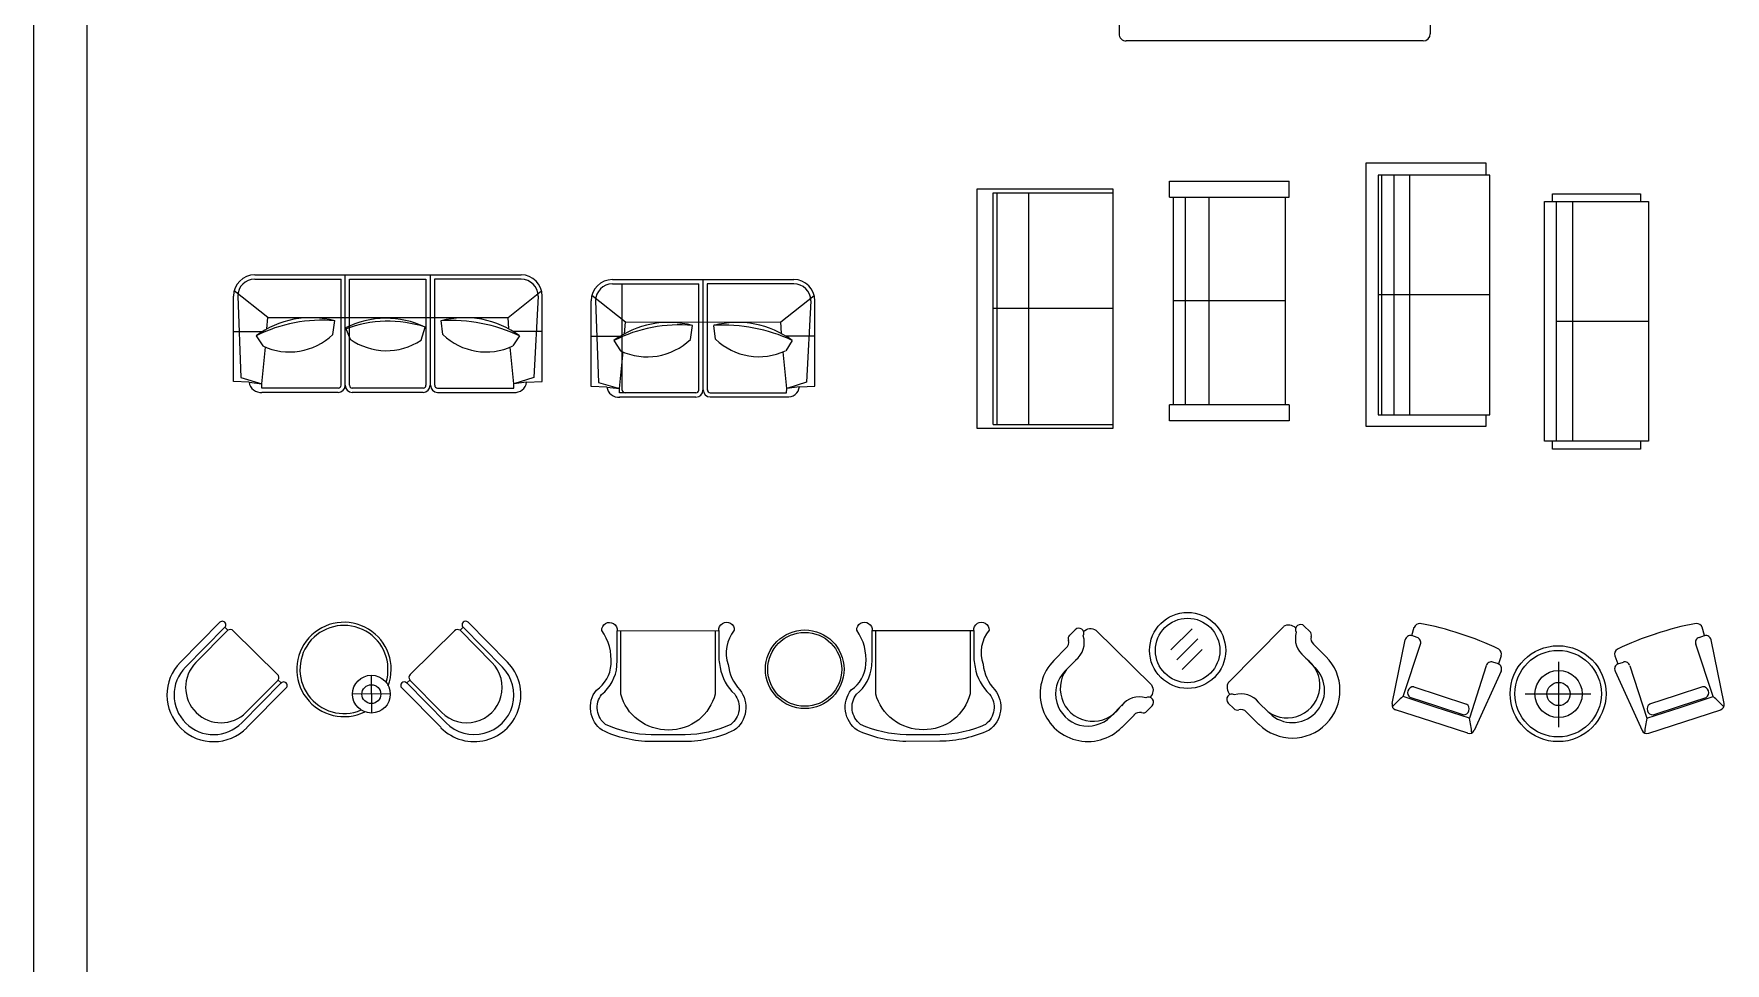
# Model space of a CAD drawing. Header units: inches. Extents: x 3.5 to 46, y 8.9 to 33.7.
# Drawn here: x 25 to 35.75, y 14.8 to 20.71 of the extents above; entities that cross this region are included whole.
import ezdxf

# ---------------------------------------------------------------- set-up
doc = ezdxf.new("R2010")
doc.units = ezdxf.units.IN
doc.header["$MEASUREMENT"] = 0
for name, color, linetype in [('02', 2, 'Continuous'), ('1', 1, 'Continuous'), ('kadrbm', 4, 'Continuous')]:
    doc.layers.add(name, color=color, linetype=linetype)

# ---------------------------------------------------------------- blocks, each defined once
blk = doc.blocks.new('kadrbm')
at = {"layer": 'kadrbm', "color": 4}
blk.add_lwpolyline([(0, 0), (0, 24.797), (21, 24.797), (21, 0), (0, 0)], close=True, dxfattribs=at)
blk.add_lwpolyline([(20.663, 0.326), (20.663, 24.46), (0.337, 24.46), (0.337, 0.326), (20.663, 0.326)], dxfattribs=at)

msp = doc.modelspace()

# ---------------------------------------------------------------- linework, layer by layer
at = {"layer": '02'}
for p, q in [((33.47, 19.887, 1.92), (34.232, 19.887, 1.92)), ((33.47, 18.21, 1.92), (33.47, 19.887, 1.92)), ((34.257, 19.81, 1.92), (33.546, 19.81, 1.92)), ((33.546, 19.81, 1.92), (33.546, 18.286, 1.92)), ((33.571, 18.286, 1.92), (33.571, 19.81, 1.92)), ((33.648, 18.286, 1.92), (33.648, 19.81, 1.92)), ((33.749, 18.286, 1.92), (33.749, 19.81, 1.92)), ((34.232, 19.887, 1.92), (34.232, 19.81, 1.92)), ((34.257, 18.286, 1.92), (34.257, 19.81, 1.92)), ((30.996, 19.723, 1.92), (31.86, 19.723, 1.92)), ((30.996, 18.199, 1.92), (30.996, 19.723, 1.92)), ((31.098, 19.697, 1.92), (31.86, 19.697, 1.92)), ((31.098, 18.224, 1.92), (31.098, 19.697, 1.92)), ((31.123, 18.224, 1.92), (31.123, 19.697, 1.92)), ((31.326, 18.224, 1.92), (31.326, 19.697, 1.92)), ((31.86, 19.723, 1.92), (31.86, 18.199, 1.92)), ((32.219, 19.67, 1.92), (32.219, 19.772, 1.92)), ((32.219, 19.772, 1.92), (32.981, 19.772, 1.92)), ((32.981, 19.67, 1.92), (32.981, 19.772, 1.92)), ((34.655, 19.691, 1.92), (35.214, 19.691, 1.92)), ((34.655, 19.641, 1.92), (34.655, 19.691, 1.92)), ((35.214, 19.691, 1.92), (35.214, 19.641, 1.92)), ((32.219, 19.67, 1.92), (32.981, 19.67, 1.92)), ((32.245, 18.349, 1.92), (32.245, 19.67, 1.92)), ((32.321, 18.349, 1.92), (32.321, 19.67, 1.92)), ((32.473, 18.349, 1.92), (32.473, 19.67, 1.92)), ((32.956, 19.67, 1.92), (32.956, 18.349, 1.92)), ((34.604, 19.641, 1.92), (35.265, 19.641, 1.92)), ((34.604, 18.117, 1.92), (34.604, 19.641, 1.92)), ((34.68, 18.117, 1.92), (34.68, 19.641, 1.92)), ((34.782, 19.641, 1.92), (34.782, 18.117, 1.92)), ((35.265, 19.641, 1.92), (35.265, 18.117, 1.92)), ((26.402, 19.175), (28.096, 19.175)), ((26.402, 19.148), (26.951, 19.148)), ((26.951, 18.473), (26.951, 19.148)), ((26.978, 18.473), (26.978, 19.175)), ((27.005, 18.473), (27.005, 19.148)), ((27.005, 19.148), (27.491, 19.148)), ((27.491, 19.148), (27.491, 18.473)), ((27.518, 19.175), (27.518, 18.473)), ((28.096, 19.148), (27.545, 19.148)), ((27.545, 19.148), (27.545, 18.473)), ((26.267, 18.497), (26.267, 19.04)), ((26.485, 18.905), (26.271, 19.074)), ((26.294, 19.04), (26.314, 18.522)), ((28.013, 18.905), (28.227, 19.074)), ((28.204, 19.04), (28.177, 18.522)), ((28.231, 18.497), (28.231, 19.04)), ((28.76, 18.875), (28.546, 19.043)), ((28.677, 19.145), (29.83, 19.146)), ((28.677, 19.118), (29.227, 19.118)), ((28.74, 18.443), (28.74, 19.118)), ((29.227, 18.442), (29.227, 19.118)), ((29.254, 19.144), (29.253, 19.145)), ((29.254, 18.442), (29.254, 19.144)), ((29.28, 19.119), (29.28, 18.443)), ((29.83, 19.119), (29.28, 19.119)), ((29.747, 18.876), (29.961, 19.044)), ((34.257, 19.048, 1.92), (33.546, 19.048, 1.92)), ((26.978, 18.98), (26.978, 18.98)), ((27.52, 18.98), (27.518, 18.98)), ((28.542, 18.466), (28.542, 19.01)), ((28.569, 19.01), (28.589, 18.491)), ((29.254, 18.95), (29.253, 18.95)), ((29.938, 19.011), (29.911, 18.492)), ((29.965, 18.467), (29.965, 19.011)), ((31.86, 18.961, 1.92), (31.098, 18.961, 1.92)), ((32.956, 19.01, 1.92), (32.245, 19.01, 1.92)), ((26.479, 18.832), (26.485, 18.905)), ((26.485, 18.905), (28.013, 18.905)), ((26.899, 18.796), (26.911, 18.884)), ((26.979, 18.838), (27.009, 18.767)), ((27.46, 18.759), (27.487, 18.843)), ((27.599, 18.796), (27.587, 18.884)), ((28.018, 18.832), (28.013, 18.905)), ((28.754, 18.801), (28.76, 18.875)), ((28.76, 18.875), (29.747, 18.876)), ((29.174, 18.765), (29.186, 18.853)), ((29.254, 18.874), (29.253, 18.875)), ((29.333, 18.766), (29.322, 18.854)), ((29.753, 18.802), (29.747, 18.876)), ((35.265, 18.879, 1.92), (34.68, 18.879, 1.92)), ((26.267, 18.815), (26.452, 18.815)), ((26.411, 18.788), (26.454, 18.723)), ((26.978, 18.8), (26.978, 18.8)), ((27.52, 18.8), (27.518, 18.8)), ((28.086, 18.788), (28.044, 18.723)), ((28.231, 18.815), (28.046, 18.815)), ((28.542, 18.785), (28.727, 18.785)), ((28.686, 18.757), (28.729, 18.692)), ((29.821, 18.758), (29.779, 18.693)), ((29.965, 18.786), (29.781, 18.786)), ((26.447, 18.483), (26.47, 18.715)), ((28.051, 18.483), (28.027, 18.715)), ((28.722, 18.452), (28.745, 18.685)), ((29.786, 18.453), (29.762, 18.686)), ((26.314, 18.522), (26.447, 18.483)), ((28.177, 18.522), (28.051, 18.483)), ((26.367, 18.493), (26.267, 18.497)), ((26.367, 18.493), (26.447, 18.483)), ((26.448, 18.455), (26.447, 18.483)), ((26.933, 18.455), (26.448, 18.455)), ((26.933, 18.428), (26.448, 18.428)), ((27.473, 18.455), (27.023, 18.455)), ((27.473, 18.428), (27.023, 18.428)), ((27.565, 18.455), (28.05, 18.455)), ((27.565, 18.428), (28.05, 18.428)), ((28.05, 18.455), (28.051, 18.483)), ((28.131, 18.493), (28.051, 18.483)), ((28.131, 18.493), (28.231, 18.497)), ((28.642, 18.462), (28.542, 18.466)), ((28.589, 18.491), (28.722, 18.452)), ((28.642, 18.462), (28.722, 18.452)), ((28.723, 18.425), (28.722, 18.452)), ((29.208, 18.425), (28.723, 18.425)), ((29.208, 18.398), (28.723, 18.398)), ((29.299, 18.426), (29.784, 18.426)), ((29.299, 18.399), (29.784, 18.399)), ((29.784, 18.426), (29.786, 18.453)), ((29.911, 18.492), (29.786, 18.453)), ((29.866, 18.463), (29.786, 18.453)), ((29.866, 18.463), (29.965, 18.467)), ((32.219, 18.248, 1.92), (32.219, 18.349, 1.92)), ((32.981, 18.349, 1.92), (32.219, 18.349, 1.92)), ((32.981, 18.349, 1.92), (32.981, 18.248, 1.92)), ((33.546, 18.286, 1.92), (34.257, 18.286, 1.92)), ((34.232, 18.286, 1.92), (34.232, 18.21, 1.92)), ((31.86, 18.199, 1.92), (30.996, 18.199, 1.92)), ((31.098, 18.224, 1.92), (31.86, 18.224, 1.92)), ((32.981, 18.248, 1.92), (32.219, 18.248, 1.92)), ((34.232, 18.21, 1.92), (33.47, 18.21, 1.92)), ((35.265, 18.117, 1.92), (34.604, 18.117, 1.92)), ((34.655, 18.066, 1.92), (34.655, 18.117, 1.92)), ((35.214, 18.117, 1.92), (35.214, 18.066, 1.92)), ((35.214, 18.066, 1.92), (34.655, 18.066, 1.92)), ((26.18, 16.966), (25.93, 16.713)), ((26.212, 16.934), (25.962, 16.681)), ((26.231, 16.915), (26.028, 16.71)), ((26.212, 16.934), (26.231, 16.915)), ((26.548, 16.634), (26.266, 16.912)), ((27.391, 16.634), (27.673, 16.912)), ((27.727, 16.934), (27.708, 16.915)), ((27.708, 16.915), (27.911, 16.71)), ((27.727, 16.934), (27.977, 16.681)), ((27.759, 16.966), (28.009, 16.713)), ((31.619, 16.919), (31.585, 16.884)), ((32.229, 16.791), (32.363, 16.925)), ((32.596, 16.585), (32.944, 16.938)), ((33.077, 16.942), (33.112, 16.908)), ((33.76, 16.881), (33.775, 16.934)), ((35.622, 16.881), (35.607, 16.934)), ((31.562, 16.803), (31.484, 16.724)), ((32.267, 16.728), (32.4, 16.861)), ((32.3, 16.665), (32.427, 16.792)), ((33.136, 16.827), (33.214, 16.749)), ((33.635, 16.449), (33.719, 16.855)), ((33.705, 16.494), (33.816, 16.827)), ((33.795, 16.87), (33.76, 16.881)), ((35.678, 16.494), (35.566, 16.827)), ((35.588, 16.87), (35.622, 16.881)), ((35.747, 16.449), (35.664, 16.855)), ((31.632, 16.733), (31.554, 16.655)), ((33.067, 16.757), (33.145, 16.679)), ((34.234, 16.69), (34.128, 16.356)), ((34.311, 16.701), (34.277, 16.712)), ((34.33, 16.752), (34.311, 16.701)), ((34.694, 16.715), (34.694, 16.299)), ((35.052, 16.752), (35.071, 16.701)), ((35.071, 16.701), (35.106, 16.712)), ((35.148, 16.69), (35.255, 16.356)), ((26.57, 16.58), (26.321, 16.327)), ((26.551, 16.599), (26.348, 16.394)), ((26.57, 16.58), (26.551, 16.599)), ((27.143, 16.629), (27.144, 16.389)), ((27.369, 16.58), (27.388, 16.599)), ((27.369, 16.58), (27.619, 16.327)), ((27.388, 16.599), (27.591, 16.394)), ((34.329, 16.656), (34.157, 16.278)), ((35.053, 16.656), (35.226, 16.278)), ((26.603, 16.549), (26.353, 16.296)), ((27.263, 16.51), (27.024, 16.508)), ((27.337, 16.549), (27.587, 16.296)), ((32.778, 16.465), (32.857, 16.387)), ((33.916, 16.424), (33.705, 16.494)), ((33.919, 16.433), (33.75, 16.488)), ((33.773, 16.556), (34.109, 16.446)), ((34.482, 16.51), (34.899, 16.51)), ((35.441, 16.501), (35.273, 16.446)), ((35.61, 16.556), (35.441, 16.501)), ((35.464, 16.433), (35.632, 16.488)), ((35.467, 16.424), (35.678, 16.494)), ((31.924, 16.445), (31.846, 16.367)), ((31.994, 16.376), (31.916, 16.298)), ((32.109, 16.435), (32.075, 16.4)), ((32.593, 16.452), (32.628, 16.418)), ((32.709, 16.395), (32.788, 16.317)), ((33.887, 16.335), (33.658, 16.41)), ((34.128, 16.356), (33.916, 16.424)), ((34.087, 16.378), (33.919, 16.433)), ((35.255, 16.356), (35.467, 16.424)), ((35.295, 16.378), (35.464, 16.433)), ((35.496, 16.335), (35.725, 16.41)), ((34.116, 16.26), (33.887, 16.335)), ((35.267, 16.26), (35.496, 16.335))]:
    msp.add_line(p, q, dxfattribs=at)
for points in [[(29.354, 16.913, -1.063474), (29.452, 16.915, 0.263984), (29.413, 16.698, 0.16326), (29.487, 16.536, -0.428242), (29.451, 16.279, -0.10714), (29.139, 16.207), (28.923, 16.207, -0.10714), (28.612, 16.279, -0.428242), (28.575, 16.535, 0.237282), (28.668, 16.698, 0.177013), (28.609, 16.914, -1.063474), (28.707, 16.912)], [(30.975, 16.914, -1.063474), (31.073, 16.916, 0.263984), (31.034, 16.699, 0.16326), (31.108, 16.537, -0.428242), (31.072, 16.28, -0.10714), (30.76, 16.209), (30.544, 16.208, -0.10714), (30.233, 16.28, -0.428242), (30.196, 16.536, 0.237282), (30.289, 16.699, 0.177013), (30.231, 16.915, -1.063474), (30.329, 16.913)]]:
    msp.add_lwpolyline(points, format="xyb", close=True, dxfattribs=at)
for points in [[(29.354, 16.913), (29.354, 16.727, 0.019515), (29.362, 16.679, 0.167194), (29.455, 16.508, -0.416735), (29.429, 16.316, -0.105594), (29.139, 16.25), (28.924, 16.25, -0.105594), (28.634, 16.316, -0.416735), (28.608, 16.507, 0.203317), (28.706, 16.689), (28.708, 16.726), (28.707, 16.912)], [(29.331, 16.913), (29.331, 16.509, -0.149782), (29.226, 16.346, -0.334384), (28.84, 16.345, -0.165503), (28.731, 16.508), (28.731, 16.912)], [(30.975, 16.914), (30.976, 16.728, 0.019515), (30.983, 16.68, 0.167194), (31.076, 16.509, -0.416735), (31.05, 16.317, -0.105594), (30.76, 16.251), (30.545, 16.251, -0.105594), (30.255, 16.317, -0.416735), (30.229, 16.508, 0.203317), (30.327, 16.69), (30.329, 16.727), (30.329, 16.913)], [(30.952, 16.914), (30.952, 16.51, -0.149782), (30.847, 16.347, -0.334384), (30.461, 16.347, -0.165503), (30.352, 16.509), (30.352, 16.913)], [(31.674, 16.907, -0.35851), (31.752, 16.916), (32.105, 16.568, -0.35851), (32.096, 16.489)]]:
    msp.add_lwpolyline(points, format="xyb", dxfattribs=at)
for centre, radius in [((32.335, 16.787), 0.242), ((29.9, 16.667), 0.25), ((29.9, 16.667), 0.235), ((32.335, 16.787), 0.205), ((34.691, 16.512), 0.305), ((34.691, 16.512), 0.275), ((27.144, 16.509), 0.12), ((27.144, 16.509), 0.06), ((34.694, 16.51), 0.15), ((34.694, 16.51), 0.0737)]:
    msp.add_circle(centre, radius, dxfattribs=at)
for centre, radius, start, end in [((26.402, 19.04), 0.135, 90, 180), ((26.402, 19.04), 0.108, 90, 180), ((28.096, 19.04), 0.135, 0, 90), ((28.096, 19.04), 0.108, 0, 90), ((28.677, 19.01), 0.135, 90, 180), ((28.677, 19.01), 0.108, 90, 180), ((29.83, 19.011), 0.135, 0, 90), ((29.83, 19.011), 0.108, 0, 90), ((26.76, 18.322), 0.581, 74.928, 126.7929), ((26.826, 17.977), 0.91, 84.6406, 117.0804), ((27.251, 18.104), 0.776, 72.2742, 110.5658), ((27.581, 17.037), 1.892, 108.5655, 108.5801), ((27.238, 18.318), 0.581, 64.6302, 116.4951), ((27.581, 17.037), 1.892, 91.8503, 91.8916), ((27.581, 17.037), 1.87, 91.8726, 91.9144), ((27.738, 18.322), 0.581, 53.2071, 105.072), ((27.646, 17.839), 1.046, 65.0725, 93.2065), ((29.035, 18.292), 0.581, 74.928, 126.7929), ((29.101, 17.947), 0.91, 84.6406, 117.0804), ((29.316, 17.007), 1.892, 91.8503, 91.8916), ((29.316, 17.007), 1.87, 91.8726, 91.9144), ((29.473, 18.292), 0.581, 53.2071, 105.072), ((29.38, 17.81), 1.046, 65.0725, 93.2065), ((26.623, 19.083), 0.398, 244.7866, 313.8058), ((27.581, 17.037), 1.87, 108.7972, 108.812), ((27.24, 19.091), 0.398, 234.4888, 303.508), ((27.874, 19.083), 0.398, 226.1942, 295.2134), ((28.898, 19.052), 0.398, 244.7866, 313.8058), ((29.609, 19.053), 0.398, 226.1942, 295.2134), ((27.581, 17.037), 1.6, 92.1888, 92.2376), ((27.581, 17.037), 1.51, 92.3193, 92.3711), ((29.316, 17.007), 1.6, 92.1888, 92.2376), ((29.316, 17.007), 1.51, 92.3193, 92.3711), ((26.44, 18.501), 0.0734, 186.4251, 276.5821), ((26.933, 18.473), 0.045, 270, 0), ((26.933, 18.473), 0.018, 270, 0), ((27.023, 18.473), 0.045, 180, 270), ((27.023, 18.473), 0.018, 180, 270), ((27.473, 18.473), 0.045, 270, 0), ((27.473, 18.473), 0.018, 270, 0), ((27.565, 18.473), 0.045, 180, 270), ((27.565, 18.473), 0.018, 180, 270), ((28.058, 18.501), 0.0734, 263.4179, 353.5749), ((28.715, 18.471), 0.0734, 186.4251, 276.5821), ((28.758, 18.443), 0.018, 180, 270), ((29.208, 18.443), 0.045, 270, 0), ((29.208, 18.443), 0.018, 270, 0), ((29.299, 18.444), 0.045, 180, 270), ((29.299, 18.444), 0.018, 180, 270), ((29.793, 18.472), 0.0734, 263.4179, 353.5749), ((26.196, 16.95), 0.0225, 315.3504, 135.3504), ((26.247, 16.893), 0.027, 45.3504, 125.7563), ((26.97, 16.666), 0.3, 339.7253, 296.1909), ((26.97, 16.666), 0.28, 342.7971, 292.9995), ((27.692, 16.892), 0.0279, 55.7996, 133.8884), ((27.743, 16.95), 0.0225, 44.6496, 224.6496), ((31.643, 16.896), 0.0328, 330.6802, 135.3464), ((32.978, 16.886), 0.0624, 44.39, 123.2831), ((33.163, 16.862), 0.143, 163.5023, 232.9289), ((33.054, 16.919), 0.0328, 45.3464, 210.0126), ((33.089, 16.885), 0.0328, 342.9327, 45.3464), ((33.808, 16.924), 0.0338, 80.9582, 164.1525), ((33.589, 15.552), 1.423, 70.3095, 80.9582), ((33.665, 15.528), 1.423, 62.8528, 73.5015), ((35.718, 15.528), 1.423, 106.4985, 117.1472), ((35.793, 15.552), 1.423, 99.0418, 109.6905), ((35.575, 16.924), 0.0338, 15.8475, 99.0418), ((31.535, 16.838), 0.0443, 307.7639, 17.7601), ((31.608, 16.861), 0.0328, 135.3464, 197.7601), ((31.535, 16.838), 0.143, 307.7639, 17.1904), ((33.163, 16.862), 0.0443, 162.9327, 232.9289), ((33.752, 16.848), 0.0337, 75.6715, 168.3751), ((33.784, 16.838), 0.0337, 341.5053, 71.9055), ((34.298, 16.764), 0.0338, 339.6585, 62.8528), ((35.084, 16.764), 0.0338, 117.1472, 200.3415), ((35.598, 16.838), 0.0337, 108.0945, 198.4947), ((35.631, 16.848), 0.0337, 11.6249, 104.3285), ((26.141, 16.504), 0.297, 135.3504, 315.3504), ((26.141, 16.504), 0.252, 135.3504, 315.3504), ((26.188, 16.552), 0.225, 135.3504, 315.3504), ((27.798, 16.504), 0.297, 224.6496, 44.6496), ((27.751, 16.552), 0.225, 224.6496, 44.6496), ((27.798, 16.504), 0.252, 224.6496, 44.6496), ((31.7, 16.511), 0.303, 135.3464, 315.3464), ((33.001, 16.533), 0.303, 225.3464, 45.3464), ((32.968, 16.566), 0.208, 234.3998, 55.0239), ((33.001, 16.533), 0.205, 225.3464, 45.3464), ((34.266, 16.68), 0.0337, 71.9055, 162.3057), ((34.298, 16.67), 0.0337, 335.436, 68.1396), ((35.084, 16.67), 0.0337, 111.8604, 204.564), ((35.116, 16.68), 0.0337, 17.6943, 108.0945), ((26.528, 16.615), 0.0279, 326.5005, 44.5892), ((26.587, 16.564), 0.0225, 315.3504, 135.3504), ((27.353, 16.564), 0.0225, 44.6496, 224.6496), ((27.411, 16.615), 0.0279, 135.4108, 213.4995), ((31.7, 16.511), 0.205, 135.3464, 315.3464), ((31.733, 16.544), 0.208, 144.3998, 325.0239), ((29.243, 15.277), 2.685, 30.6548, 30.7615), ((32.648, 16.552), 0.0624, 147.4097, 226.3028), ((32.029, 16.349), 0.143, 73.5023, 142.9289), ((32.086, 16.458), 0.0328, 315.3464, 120.0126), ((32.616, 16.476), 0.0328, 60.6802, 225.3464), ((32.674, 16.368), 0.143, 37.7639, 107.1904), ((35.624, 14.487), 2.778, 133.7181, 135.6702), ((33.771, 16.519), 0.0372, 87.0021, 236.809), ((35.612, 16.519), 0.0372, 303.191, 92.9979), ((33.758, 14.487), 2.778, 44.3298, 46.2819), ((29.243, 15.277), 2.849, 22.9015, 22.9379), ((32.029, 16.349), 0.0443, 72.9327, 142.9289), ((32.052, 16.423), 0.0328, 252.9327, 315.3464), ((32.651, 16.441), 0.0328, 225.3464, 287.7601), ((32.674, 16.368), 0.0443, 37.7639, 107.7601), ((33.668, 16.442), 0.0337, 168.3751, 251.9055), ((34.089, 16.415), 0.0372, 267.0021, 56.809), ((31.393, 15.869), 2.778, 8.1408, 10.0929), ((37.99, 15.869), 2.778, 169.9071, 171.8592), ((35.294, 16.415), 0.0372, 123.191, 272.9979), ((35.714, 16.442), 0.0337, 288.0945, 11.6249), ((34.126, 16.292), 0.0338, 251.9055, 335.436), ((35.256, 16.292), 0.0338, 204.564, 288.0945)]:
    msp.add_arc(centre, radius, start, end, dxfattribs=at)
at = {"layer": '1'}
for p, q in [((31.898, 21.399), (31.899, 20.708)), ((33.878, 21.399), (33.878, 20.708)), ((33.833, 20.663), (31.944, 20.663))]:
    msp.add_line(p, q, dxfattribs=at)
for centre, start, end in [((31.944, 20.708), 180.0228, 270.0228), ((33.833, 20.708), 269.9772, 359.9772)]:
    msp.add_arc(centre, 0.045, start, end, dxfattribs=at)

# ---------------------------------------------------------------- block references
at = {"layer": 'kadrbm'}
msp.add_blockref('kadrbm', (24.997, 8.889), dxfattribs=at)

doc.saveas('drawing.dxf')
